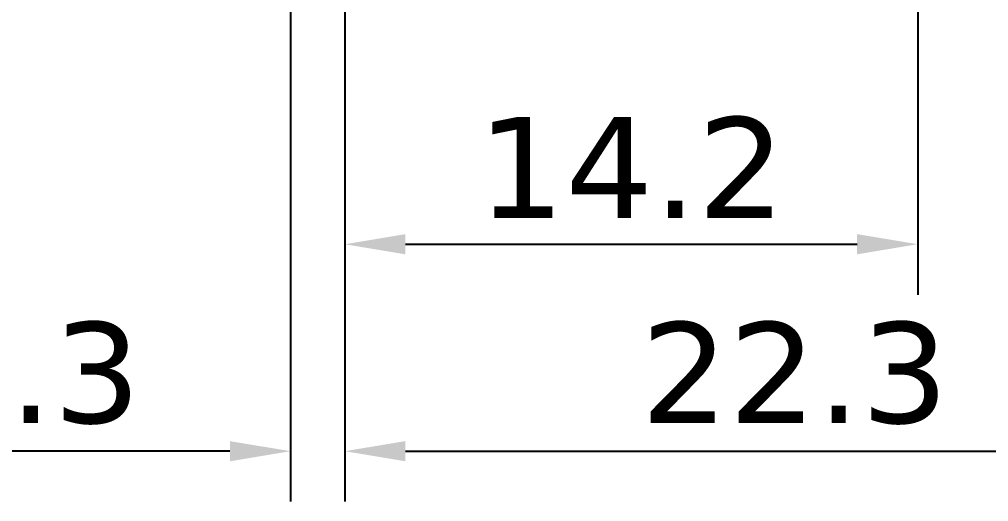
# Model space of a CAD drawing. Header units: millimetres. Extents: x 563 to 681, y 173 to 284.
# Drawn here: x 602.34 to 626.34, y 232.07 to 244.02 of the extents above; entities that cross this region are included whole.
import ezdxf

# ---------------------------------------------------------------- set-up
doc = ezdxf.new("R2010")
doc.units = ezdxf.units.MM
doc.header["$LTSCALE"] = 30.734
doc.header["$PDMODE"] = 3
doc.header["$PDSIZE"] = 0.3125
doc.layers.get('Defpoints').update_dxf_attribs({"linetype": 'CONTINUOUS'})
doc.layers.add('dim', color=6, linetype='CONTINUOUS', lineweight=9)
doc.styles.add('Verdana', font='verdana.ttf', dxfattribs={"height": 2.5})
doc.dimstyles.new('aaaaaaaa 3.0', dxfattribs={"dimtxt": 2.5, "dimasz": 1.5, "dimexe": 1.25, "dimexo": 0.625, "dimtad": 1, "dimdec": 1, "dimzin": 9, "dimdsep": 46, "dimtxsty": 'Verdana', "dimcen": 0, "dimazin": 0, "dimtfac": 1, "dimtofl": 0, "dimtmove": 0, "dimatfit": 3, "dimfxl": 1, "dimlwd": 25, "dimlwe": 25, "dimarcsym": 0})

# ---------------------------------------------------------------- blocks, each defined once
blk = doc.blocks.new('*D25')
at = {"layer": 'Defpoints', "color": 0}
for p in [(632.68, 246.574), (610.397, 245.334), (632.68, 233.318)]:
    blk.add_point(p, dxfattribs=at)
at = {"layer": 'dim', "color": 0, "lineweight": 25}
for p, q in [((632.68, 245.949), (632.68, 232.068)), ((610.397, 244.709), (610.397, 232.068)), ((611.897, 233.318), (631.18, 233.318))]:
    blk.add_line(p, q, dxfattribs=at)
at = {"layer": 'dim', "color": 0}
for points in [[(611.897, 233.568), (611.897, 233.068), (610.397, 233.318)], [(631.18, 233.068), (631.18, 233.568), (632.68, 233.318)]]:
    blk.add_solid(points, dxfattribs=at)
at = {"layer": 'dim', "color": 0, "insert": (621.539, 235.245), "char_height": 2.5, "attachment_point": 5, "style": 'Verdana'}
blk.add_mtext('22.3', dxfattribs=at)
blk = doc.blocks.new('*D28')
at = {"layer": 'Defpoints', "color": 0}
for p in [(609.051, 250.354), (610.397, 245.334), (610.397, 233.318)]:
    blk.add_point(p, dxfattribs=at)
at = {"layer": 'dim', "color": 0, "lineweight": 25}
for p, q in [((609.051, 249.729), (609.051, 232.068)), ((610.397, 244.709), (610.397, 232.068)), ((607.551, 233.318), (599.55, 233.318)), ((611.897, 233.318), (613.397, 233.318))]:
    blk.add_line(p, q, dxfattribs=at)
at = {"layer": 'dim', "color": 0}
for points in [[(607.551, 233.068), (607.551, 233.568), (609.051, 233.318)], [(611.897, 233.568), (611.897, 233.068), (610.397, 233.318)]]:
    blk.add_solid(points, dxfattribs=at)
at = {"layer": 'dim', "color": 0, "insert": (602.624, 235.245), "char_height": 2.5, "attachment_point": 5, "style": 'Verdana'}
blk.add_mtext('1.3', dxfattribs=at)
blk = doc.blocks.new('*D32')
at = {"layer": 'Defpoints', "color": 0}
for p in [(624.586, 251.319), (610.397, 245.334), (624.586, 238.448)]:
    blk.add_point(p, dxfattribs=at)
at = {"layer": 'dim', "color": 0, "lineweight": 25}
for p, q in [((624.586, 250.694), (624.586, 237.198)), ((610.397, 244.709), (610.397, 237.198)), ((611.897, 238.448), (623.086, 238.448))]:
    blk.add_line(p, q, dxfattribs=at)
at = {"layer": 'dim', "color": 0}
for points in [[(611.897, 238.698), (611.897, 238.198), (610.397, 238.448)], [(623.086, 238.198), (623.086, 238.698), (624.586, 238.448)]]:
    blk.add_solid(points, dxfattribs=at)
at = {"layer": 'dim', "color": 0, "insert": (617.491, 240.349), "char_height": 2.5, "attachment_point": 5, "style": 'Verdana'}
blk.add_mtext('14.2', dxfattribs=at)

msp = doc.modelspace()

# ---------------------------------------------------------------- dimensions: what is measured, and where the dimension line sits
at = {"layer": 'dim'}
for base, p2, picture, middle in [((624.586, 238.448), (624.586, 251.319), '*D32', (617.491, 240.349)), ((632.68, 233.318), (632.68, 246.574), '*D25', (621.539, 235.245))]:
    dim = msp.add_linear_dim(base=base, p1=(610.397, 245.334), p2=p2, dimstyle='aaaaaaaa 3.0', dxfattribs=at)
    dim.commit()
    dim.dimension.update_dxf_attribs({"geometry": picture, "text_midpoint": middle})
dim = msp.add_linear_dim(base=(610.397, 233.318), p1=(609.051, 250.354), p2=(610.397, 245.334), dimstyle='aaaaaaaa 3.0', dxfattribs=at)
dim.commit()
dim.dimension.update_dxf_attribs({"geometry": '*D28', "text_midpoint": (602.624, 233.318), "dimtype": 160})

doc.saveas('drawing.dxf')
